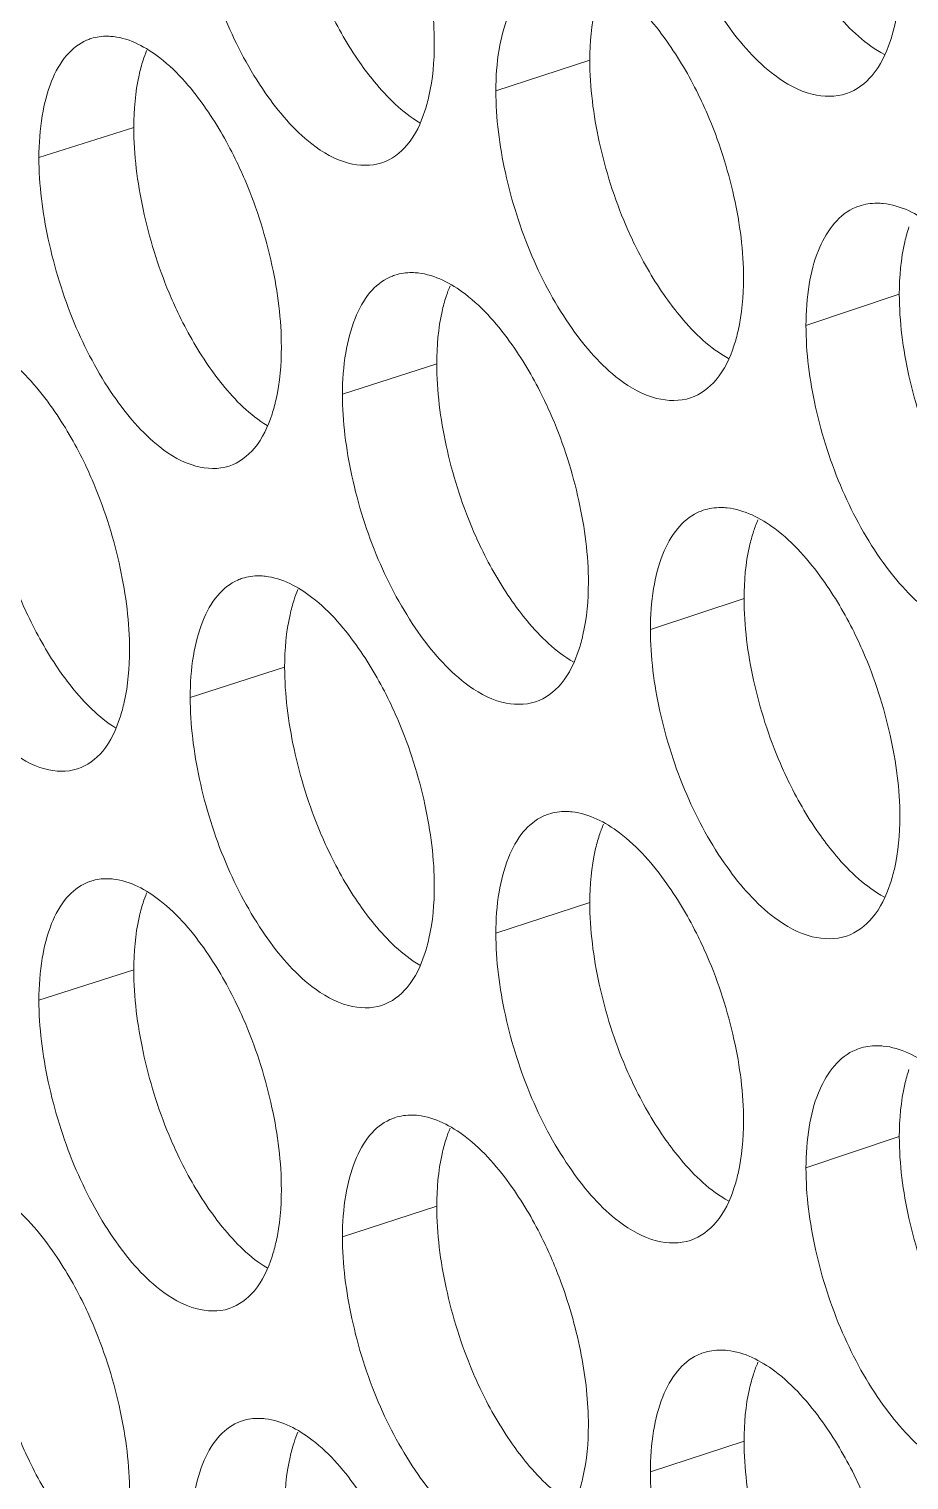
# Model space of a CAD drawing. Header units: millimetres. Extents: x 1177 to 4147, y 93 to 2194.
# Drawn here: x 2505.62 to 2513.85, y 975.15 to 988.72 of the extents above; entities that cross this region are included whole.
import ezdxf

# ---------------------------------------------------------------- set-up
doc = ezdxf.new("R2010")
doc.units = ezdxf.units.MM
doc.header["$LTSCALE"] = 0.1
doc.layers.get('0').update_dxf_attribs({"lineweight": 13})
doc.layers.add('标注', color=251, linetype='Continuous', lineweight=9)

# ---------------------------------------------------------------- blocks, each defined once
blk = doc.blocks.new('02')
at = {"layer": '标注'}
for p, q in [((4356.084, 1003.305), (4354.829, 1002.894)), ((4349.993, 1002.405), (4348.726, 1002.003)), ((4349.993, 1002.405), (4348.726, 1002.003)), ((4360.218, 1000.179), (4358.971, 999.762)), ((4354.039, 999.25), (4352.78, 998.842)), ((4354.039, 999.25), (4352.78, 998.842)), ((4358.144, 996.114), (4356.893, 995.701)), ((4358.144, 996.114), (4356.893, 995.701)), ((4352.008, 995.2), (4350.746, 994.795)), ((4356.084, 992.055), (4354.829, 991.644)), ((4349.993, 991.155), (4348.726, 990.753)), ((4360.218, 988.929), (4358.971, 988.512)), ((4354.039, 988), (4352.78, 987.592)), ((4358.144, 984.864), (4356.893, 984.451))]:
    blk.add_line(p, q, dxfattribs=at)
for centre, radius, start, end in [((4349.619, 1002.971), 0.651, 107.6638, 113.1281), ((4349.619, 1002.971), 0.651, 107.6638, 113.1281), ((4351.866, 1002.741), 1.837, 157.8589, 162.2429), ((4351.866, 1002.741), 1.837, 157.8589, 162.2429), ((4359.904, 1000.693), 0.699, 108.5345, 115.9025), ((4353.688, 999.795), 0.67, 108.0096, 114.2633), ((4353.688, 999.795), 0.67, 108.0096, 114.2633), ((4355.89, 999.588), 1.814, 157.2003, 162.034), ((4355.89, 999.588), 1.814, 157.2003, 162.034), ((4357.817, 996.639), 0.689, 108.3587, 115.3644), ((4357.817, 996.639), 0.689, 108.3587, 115.3644), ((4351.646, 995.756), 0.661, 107.8363, 113.7), ((4353.87, 995.537), 1.825, 157.5283, 162.138), ((4355.745, 992.59), 0.68, 108.1838, 114.818), ((4349.619, 991.721), 0.651, 107.6638, 113.1281), ((4351.866, 991.491), 1.837, 157.8589, 162.2429), ((4359.904, 989.443), 0.699, 108.5345, 115.9025), ((4353.688, 988.545), 0.67, 108.0096, 114.2633), ((4355.89, 988.338), 1.814, 157.2003, 162.034), ((4350.072, 984.925), 5.992, 20.0336, 23.1528), ((4357.817, 985.389), 0.689, 108.3587, 115.3644), ((4351.646, 984.506), 0.661, 107.8363, 113.7), ((4353.87, 984.287), 1.825, 157.5283, 162.138)]:
    blk.add_arc(centre, radius, start, end, dxfattribs=at)
for points, knots in [([(4356.893, 1006.951), (4356.893, 1006.585), (4356.993, 1005.829), (4357.336, 1004.751), (4357.852, 1003.809), (4358.306, 1003.287), (4358.554, 1003.101)], [0, 0, 0, 0, 0.255058, 0.526721, 0.783925, 1, 1, 1, 1]), ([(4350.746, 1006.045), (4350.746, 1005.679), (4350.844, 1004.923), (4351.18, 1003.844), (4351.684, 1002.899), (4352.128, 1002.373), (4352.372, 1002.184)], [0, 0, 0, 0, 0.255639, 0.527795, 0.784925, 1, 1, 1, 1]), ([(4354.007, 1003.523), (4354.007, 1003.889), (4353.908, 1004.644), (4353.68, 1005.369), (4353.528, 1005.728)], [0, 0, 0, 0, 0.484282, 1, 1, 1, 1]), ([(4355.46, 1004.457), (4355.358, 1004.409), (4355.162, 1004.246), (4354.971, 1003.885), (4354.852, 1003.421), (4354.829, 1003.078), (4354.829, 1002.894)], [0, 0, 0, 0, 0.191473, 0.417182, 0.686837, 1, 1, 1, 1]), ([(4357.112, 1003.557), (4356.932, 1003.81), (4356.581, 1004.225), (4356.076, 1004.491), (4355.847, 1004.516)], [0, 0, 0, 0, 0.573616, 1, 1, 1, 1]), ([(4360.096, 1003.554), (4360.118, 1003.619), (4360.198, 1003.912), (4360.225, 1004.217), (4360.225, 1004.451)], [0, 0, 0, 0, 0.226935, 1, 1, 1, 1]), ([(4352.483, 1004.243), (4352.52, 1004.155), (4352.671, 1003.819), (4352.855, 1003.497), (4353.01, 1003.273)], [0, 0, 0, 0, 0.260055, 1, 1, 1, 1]), ([(4356.211, 1004.202), (4356.189, 1004.137), (4356.11, 1003.844), (4356.084, 1003.539), (4356.084, 1003.305)], [0, 0, 0, 0, 0.226582, 1, 1, 1, 1]), ([(4359.168, 1004.194), (4359.233, 1004.104), (4359.473, 1003.792), (4359.769, 1003.512), (4360.019, 1003.378)], [0, 0, 0, 0, 0.282708, 1, 1, 1, 1]), ([(4349.722, 1003.618), (4349.696, 1003.621), (4349.595, 1003.628), (4349.493, 1003.614), (4349.421, 1003.592)], [0, 0, 0, 0, 0.258969, 1, 1, 1, 1]), ([(4349.722, 1003.618), (4349.696, 1003.621), (4349.595, 1003.628), (4349.493, 1003.614), (4349.421, 1003.592)], [0, 0, 0, 0, 0.258969, 1, 1, 1, 1]), ([(4349.363, 1003.57), (4349.26, 1003.526), (4349.062, 1003.366), (4348.869, 1003.005), (4348.75, 1002.537), (4348.726, 1002.19), (4348.726, 1002.003)], [0, 0, 0, 0, 0.188951, 0.413428, 0.683995, 1, 1, 1, 1]), ([(4349.363, 1003.57), (4349.26, 1003.526), (4349.062, 1003.366), (4348.869, 1003.005), (4348.75, 1002.537), (4348.726, 1002.19), (4348.726, 1002.003)], [0, 0, 0, 0, 0.188951, 0.413428, 0.683995, 1, 1, 1, 1]), ([(4350.96, 1002.651), (4350.785, 1002.903), (4350.444, 1003.319), (4349.948, 1003.591), (4349.722, 1003.618)], [0, 0, 0, 0, 0.575826, 1, 1, 1, 1]), ([(4350.96, 1002.651), (4350.785, 1002.903), (4350.444, 1003.319), (4349.948, 1003.591), (4349.722, 1003.618)], [0, 0, 0, 0, 0.575826, 1, 1, 1, 1]), ([(4353.881, 1002.626), (4353.902, 1002.691), (4353.981, 1002.984), (4354.007, 1003.289), (4354.007, 1003.523)], [0, 0, 0, 0, 0.226518, 1, 1, 1, 1]), ([(4357.651, 1002.59), (4357.613, 1002.678), (4357.458, 1003.013), (4357.271, 1003.334), (4357.112, 1003.557)], [0, 0, 0, 0, 0.259768, 1, 1, 1, 1]), ([(4359.513, 1002.857), (4359.646, 1002.902), (4359.909, 1003.102), (4360.042, 1003.392), (4360.096, 1003.554)], [0, 0, 0, 0, 0.451001, 1, 1, 1, 1]), ([(4350.117, 1003.302), (4350.096, 1003.236), (4350.018, 1002.944), (4349.993, 1002.639), (4349.993, 1002.405)], [0, 0, 0, 0, 0.226169, 1, 1, 1, 1]), ([(4350.117, 1003.302), (4350.096, 1003.236), (4350.018, 1002.944), (4349.993, 1002.639), (4349.993, 1002.405)], [0, 0, 0, 0, 0.226169, 1, 1, 1, 1]), ([(4353.01, 1003.273), (4353.072, 1003.185), (4353.3, 1002.882), (4353.577, 1002.607), (4353.813, 1002.468)], [0, 0, 0, 0, 0.28193, 1, 1, 1, 1]), ([(4356.084, 1003.305), (4356.084, 1002.939), (4356.183, 1002.183), (4356.412, 1001.458), (4356.565, 1001.1)], [0, 0, 0, 0, 0.484378, 1, 1, 1, 1]), ([(4358.554, 1003.101), (4358.704, 1002.989), (4359.007, 1002.816), (4359.369, 1002.809), (4359.513, 1002.857)], [0, 0, 0, 0, 0.551276, 1, 1, 1, 1]), ([(4354.829, 1002.894), (4354.829, 1002.528), (4354.929, 1001.772), (4355.269, 1000.694), (4355.781, 999.751), (4356.232, 999.228), (4356.479, 999.041)], [0, 0, 0, 0, 0.255252, 0.52708, 0.784259, 1, 1, 1, 1]), ([(4351.488, 1001.679), (4351.451, 1001.767), (4351.299, 1002.104), (4351.116, 1002.426), (4350.96, 1002.651)], [0, 0, 0, 0, 0.260034, 1, 1, 1, 1]), ([(4351.488, 1001.679), (4351.451, 1001.767), (4351.299, 1002.104), (4351.116, 1002.426), (4350.96, 1002.651)], [0, 0, 0, 0, 0.260034, 1, 1, 1, 1]), ([(4353.305, 1001.932), (4353.437, 1001.975), (4353.698, 1002.175), (4353.828, 1002.464), (4353.881, 1002.626)], [0, 0, 0, 0, 0.448356, 1, 1, 1, 1]), ([(4358.138, 1000.387), (4358.138, 1000.753), (4358.037, 1001.508), (4357.806, 1002.232), (4357.651, 1002.59)], [0, 0, 0, 0, 0.484204, 1, 1, 1, 1]), ([(4349.993, 1002.405), (4349.993, 1002.039), (4350.09, 1001.283), (4350.314, 1000.556), (4350.464, 1000.197)], [0, 0, 0, 0, 0.484494, 1, 1, 1, 1]), ([(4349.993, 1002.405), (4349.993, 1002.039), (4350.09, 1001.283), (4350.314, 1000.556), (4350.464, 1000.197)], [0, 0, 0, 0, 0.484494, 1, 1, 1, 1]), ([(4352.372, 1002.184), (4352.517, 1002.072), (4352.81, 1001.898), (4353.164, 1001.886), (4353.305, 1001.932)], [0, 0, 0, 0, 0.552941, 1, 1, 1, 1]), ([(4348.726, 1002.003), (4348.726, 1001.637), (4348.824, 1000.881), (4349.157, 999.801), (4349.657, 998.855), (4350.098, 998.328), (4350.341, 998.138)], [0, 0, 0, 0, 0.255833, 0.528153, 0.785258, 1, 1, 1, 1]), ([(4348.726, 1002.003), (4348.726, 1001.637), (4348.824, 1000.881), (4349.157, 999.801), (4349.657, 998.855), (4350.098, 998.328), (4350.341, 998.138)], [0, 0, 0, 0, 0.255833, 0.528153, 0.785258, 1, 1, 1, 1]), ([(4351.964, 999.473), (4351.964, 999.839), (4351.866, 1000.595), (4351.639, 1001.32), (4351.488, 1001.679)], [0, 0, 0, 0, 0.484321, 1, 1, 1, 1]), ([(4351.964, 999.473), (4351.964, 999.839), (4351.866, 1000.595), (4351.639, 1001.32), (4351.488, 1001.679)], [0, 0, 0, 0, 0.484321, 1, 1, 1, 1]), ([(4359.598, 1001.322), (4359.381, 1001.216), (4359.133, 1000.846), (4358.996, 1000.287), (4358.971, 999.944), (4358.971, 999.762)], [0, 0, 0, 0, 0.415426, 0.686428, 1, 1, 1, 1]), ([(4360.004, 1001.389), (4359.976, 1001.392), (4359.867, 1001.397), (4359.758, 1001.381), (4359.681, 1001.356)], [0, 0, 0, 0, 0.258783, 1, 1, 1, 1]), ([(4361.287, 1000.436), (4361.104, 1000.688), (4360.746, 1001.103), (4360.235, 1001.365), (4360.004, 1001.389)], [0, 0, 0, 0, 0.572175, 1, 1, 1, 1]), ([(4356.565, 1001.1), (4356.603, 1001.012), (4356.757, 1000.676), (4356.943, 1000.355), (4357.101, 1000.132)], [0, 0, 0, 0, 0.259878, 1, 1, 1, 1]), ([(4360.347, 1001.077), (4360.325, 1001.012), (4360.245, 1000.719), (4360.218, 1000.413), (4360.218, 1000.179)], [0, 0, 0, 0, 0.22686, 1, 1, 1, 1]), ([(4353.413, 1000.406), (4353.311, 1000.36), (4353.114, 1000.198), (4352.922, 999.837), (4352.804, 999.372), (4352.78, 999.027), (4352.78, 998.842)], [0, 0, 0, 0, 0.190641, 0.415947, 0.685903, 1, 1, 1, 1]), ([(4353.413, 1000.406), (4353.311, 1000.36), (4353.114, 1000.198), (4352.922, 999.837), (4352.804, 999.372), (4352.78, 999.027), (4352.78, 998.842)], [0, 0, 0, 0, 0.190641, 0.415947, 0.685903, 1, 1, 1, 1]), ([(4353.791, 1000.462), (4353.764, 1000.465), (4353.66, 1000.471), (4353.554, 1000.457), (4353.481, 1000.433)], [0, 0, 0, 0, 0.25889, 1, 1, 1, 1]), ([(4353.791, 1000.462), (4353.764, 1000.465), (4353.66, 1000.471), (4353.554, 1000.457), (4353.481, 1000.433)], [0, 0, 0, 0, 0.25889, 1, 1, 1, 1]), ([(4355.047, 999.5), (4354.868, 999.753), (4354.52, 1000.168), (4354.018, 1000.436), (4353.791, 1000.462)], [0, 0, 0, 0, 0.574346, 1, 1, 1, 1]), ([(4355.047, 999.5), (4354.868, 999.753), (4354.52, 1000.168), (4354.018, 1000.436), (4353.791, 1000.462)], [0, 0, 0, 0, 0.574346, 1, 1, 1, 1]), ([(4358.009, 999.49), (4358.031, 999.555), (4358.111, 999.847), (4358.138, 1000.153), (4358.138, 1000.387)], [0, 0, 0, 0, 0.226796, 1, 1, 1, 1]), ([(4350.464, 1000.197), (4350.501, 1000.108), (4350.651, 999.772), (4350.833, 999.45), (4350.988, 999.226)], [0, 0, 0, 0, 0.260144, 1, 1, 1, 1]), ([(4350.464, 1000.197), (4350.501, 1000.108), (4350.651, 999.772), (4350.833, 999.45), (4350.988, 999.226)], [0, 0, 0, 0, 0.260144, 1, 1, 1, 1]), ([(4354.165, 1000.147), (4354.143, 1000.082), (4354.065, 999.789), (4354.039, 999.484), (4354.039, 999.25)], [0, 0, 0, 0, 0.226444, 1, 1, 1, 1]), ([(4354.165, 1000.147), (4354.143, 1000.082), (4354.065, 999.789), (4354.039, 999.484), (4354.039, 999.25)], [0, 0, 0, 0, 0.226444, 1, 1, 1, 1]), ([(4360.218, 1000.179), (4360.218, 999.813), (4360.319, 999.057), (4360.551, 998.334), (4360.707, 997.976)], [0, 0, 0, 0, 0.484301, 1, 1, 1, 1]), ([(4357.101, 1000.132), (4357.164, 1000.043), (4357.401, 999.734), (4357.691, 999.455), (4357.935, 999.32)], [0, 0, 0, 0, 0.282461, 1, 1, 1, 1]), ([(4358.971, 999.762), (4358.971, 999.396), (4359.072, 998.64), (4359.418, 997.563), (4359.938, 996.623), (4360.395, 996.102), (4360.644, 995.917)], [0, 0, 0, 0, 0.254863, 0.526363, 0.783591, 1, 1, 1, 1]), ([(4348.939, 998.608), (4348.766, 998.861), (4348.428, 999.277), (4347.935, 999.551), (4347.711, 999.578)], [0, 0, 0, 0, 0.576575, 1, 1, 1, 1]), ([(4351.839, 998.577), (4351.86, 998.642), (4351.939, 998.934), (4351.964, 999.239), (4351.964, 999.473)], [0, 0, 0, 0, 0.22638, 1, 1, 1, 1]), ([(4351.839, 998.577), (4351.86, 998.642), (4351.939, 998.934), (4351.964, 999.239), (4351.964, 999.473)], [0, 0, 0, 0, 0.22638, 1, 1, 1, 1]), ([(4355.582, 998.531), (4355.544, 998.619), (4355.391, 998.955), (4355.204, 999.277), (4355.047, 999.5)], [0, 0, 0, 0, 0.259857, 1, 1, 1, 1]), ([(4355.582, 998.531), (4355.544, 998.619), (4355.391, 998.955), (4355.204, 999.277), (4355.047, 999.5)], [0, 0, 0, 0, 0.259857, 1, 1, 1, 1]), ([(4357.429, 998.794), (4357.562, 998.838), (4357.824, 999.038), (4357.956, 999.328), (4358.009, 999.49)], [0, 0, 0, 0, 0.450132, 1, 1, 1, 1]), ([(4350.988, 999.226), (4351.048, 999.139), (4351.271, 998.838), (4351.543, 998.565), (4351.774, 998.425)], [0, 0, 0, 0, 0.281645, 1, 1, 1, 1]), ([(4350.988, 999.226), (4351.048, 999.139), (4351.271, 998.838), (4351.543, 998.565), (4351.774, 998.425)], [0, 0, 0, 0, 0.281645, 1, 1, 1, 1]), ([(4354.039, 999.25), (4354.039, 998.884), (4354.138, 998.128), (4354.365, 997.403), (4354.517, 997.044)], [0, 0, 0, 0, 0.484416, 1, 1, 1, 1]), ([(4354.039, 999.25), (4354.039, 998.884), (4354.138, 998.128), (4354.365, 997.403), (4354.517, 997.044)], [0, 0, 0, 0, 0.484416, 1, 1, 1, 1]), ([(4356.479, 999.041), (4356.627, 998.929), (4356.927, 998.755), (4357.286, 998.747), (4357.429, 998.794)], [0, 0, 0, 0, 0.551821, 1, 1, 1, 1]), ([(4352.78, 998.842), (4352.78, 998.476), (4352.879, 997.72), (4353.217, 996.642), (4353.725, 995.698), (4354.173, 995.173), (4354.418, 994.985)], [0, 0, 0, 0, 0.255445, 0.527438, 0.784592, 1, 1, 1, 1]), ([(4352.78, 998.842), (4352.78, 998.476), (4352.879, 997.72), (4353.217, 996.642), (4353.725, 995.698), (4354.173, 995.173), (4354.418, 994.985)], [0, 0, 0, 0, 0.255445, 0.527438, 0.784592, 1, 1, 1, 1]), ([(4349.463, 997.635), (4349.427, 997.724), (4349.276, 998.06), (4349.094, 998.383), (4348.939, 998.608)], [0, 0, 0, 0, 0.260123, 1, 1, 1, 1]), ([(4351.265, 997.883), (4351.396, 997.925), (4351.657, 998.125), (4351.786, 998.414), (4351.839, 998.577)], [0, 0, 0, 0, 0.447449, 1, 1, 1, 1]), ([(4351.265, 997.883), (4351.396, 997.925), (4351.657, 998.125), (4351.786, 998.414), (4351.839, 998.577)], [0, 0, 0, 0, 0.447449, 1, 1, 1, 1]), ([(4356.065, 996.327), (4356.065, 996.693), (4355.965, 997.449), (4355.735, 998.173), (4355.582, 998.531)], [0, 0, 0, 0, 0.484243, 1, 1, 1, 1]), ([(4356.065, 996.327), (4356.065, 996.693), (4355.965, 997.449), (4355.735, 998.173), (4355.582, 998.531)], [0, 0, 0, 0, 0.484243, 1, 1, 1, 1]), ([(4350.341, 998.138), (4350.484, 998.026), (4350.774, 997.852), (4351.125, 997.838), (4351.265, 997.883)], [0, 0, 0, 0, 0.553517, 1, 1, 1, 1]), ([(4350.341, 998.138), (4350.484, 998.026), (4350.774, 997.852), (4351.125, 997.838), (4351.265, 997.883)], [0, 0, 0, 0, 0.553517, 1, 1, 1, 1]), ([(4349.936, 995.428), (4349.936, 995.794), (4349.838, 996.55), (4349.614, 997.275), (4349.463, 997.635)], [0, 0, 0, 0, 0.48436, 1, 1, 1, 1]), ([(4357.522, 997.262), (4357.42, 997.213), (4357.225, 997.049), (4357.034, 996.688), (4356.916, 996.226), (4356.893, 995.884), (4356.893, 995.701)], [0, 0, 0, 0, 0.192296, 0.418401, 0.687759, 1, 1, 1, 1]), ([(4357.522, 997.262), (4357.42, 997.213), (4357.225, 997.049), (4357.034, 996.688), (4356.916, 996.226), (4356.893, 995.884), (4356.893, 995.701)], [0, 0, 0, 0, 0.192296, 0.418401, 0.687759, 1, 1, 1, 1]), ([(4357.918, 997.325), (4357.89, 997.328), (4357.784, 997.334), (4357.675, 997.318), (4357.6, 997.293)], [0, 0, 0, 0, 0.258817, 1, 1, 1, 1]), ([(4357.918, 997.325), (4357.89, 997.328), (4357.784, 997.334), (4357.675, 997.318), (4357.6, 997.293)], [0, 0, 0, 0, 0.258817, 1, 1, 1, 1]), ([(4359.192, 996.369), (4359.011, 996.621), (4358.656, 997.037), (4358.148, 997.301), (4357.918, 997.325)], [0, 0, 0, 0, 0.572892, 1, 1, 1, 1]), ([(4359.192, 996.369), (4359.011, 996.621), (4358.656, 997.037), (4358.148, 997.301), (4357.918, 997.325)], [0, 0, 0, 0, 0.572892, 1, 1, 1, 1]), ([(4354.517, 997.044), (4354.554, 996.956), (4354.707, 996.62), (4354.891, 996.299), (4355.048, 996.075)], [0, 0, 0, 0, 0.259967, 1, 1, 1, 1]), ([(4354.517, 997.044), (4354.554, 996.956), (4354.707, 996.62), (4354.891, 996.299), (4355.048, 996.075)], [0, 0, 0, 0, 0.259967, 1, 1, 1, 1]), ([(4358.272, 997.012), (4358.25, 996.947), (4358.17, 996.654), (4358.144, 996.349), (4358.144, 996.114)], [0, 0, 0, 0, 0.226721, 1, 1, 1, 1]), ([(4358.272, 997.012), (4358.25, 996.947), (4358.17, 996.654), (4358.144, 996.349), (4358.144, 996.114)], [0, 0, 0, 0, 0.226721, 1, 1, 1, 1]), ([(4351.381, 996.361), (4351.278, 996.316), (4351.081, 996.155), (4350.888, 995.793), (4350.769, 995.327), (4350.746, 994.981), (4350.746, 994.795)], [0, 0, 0, 0, 0.1898, 0.414696, 0.684955, 1, 1, 1, 1]), ([(4351.749, 996.412), (4351.723, 996.415), (4351.62, 996.422), (4351.516, 996.408), (4351.444, 996.385)], [0, 0, 0, 0, 0.258928, 1, 1, 1, 1]), ([(4352.996, 995.448), (4352.819, 995.701), (4352.475, 996.116), (4351.975, 996.386), (4351.749, 996.412)], [0, 0, 0, 0, 0.575082, 1, 1, 1, 1]), ([(4355.938, 995.431), (4355.959, 995.496), (4356.039, 995.788), (4356.065, 996.093), (4356.065, 996.327)], [0, 0, 0, 0, 0.226657, 1, 1, 1, 1]), ([(4355.938, 995.431), (4355.959, 995.496), (4356.039, 995.788), (4356.065, 996.093), (4356.065, 996.327)], [0, 0, 0, 0, 0.226657, 1, 1, 1, 1]), ([(4359.735, 995.403), (4359.697, 995.491), (4359.541, 995.826), (4359.352, 996.147), (4359.192, 996.369)], [0, 0, 0, 0, 0.259679, 1, 1, 1, 1]), ([(4359.735, 995.403), (4359.697, 995.491), (4359.541, 995.826), (4359.352, 996.147), (4359.192, 996.369)], [0, 0, 0, 0, 0.259679, 1, 1, 1, 1]), ([(4348.46, 996.155), (4348.496, 996.067), (4348.645, 995.73), (4348.826, 995.408), (4348.98, 995.183)], [0, 0, 0, 0, 0.260232, 1, 1, 1, 1]), ([(4352.133, 996.097), (4352.112, 996.032), (4352.034, 995.739), (4352.008, 995.434), (4352.008, 995.2)], [0, 0, 0, 0, 0.226307, 1, 1, 1, 1]), ([(4355.048, 996.075), (4355.111, 995.986), (4355.343, 995.681), (4355.627, 995.404), (4355.867, 995.267)], [0, 0, 0, 0, 0.282202, 1, 1, 1, 1]), ([(4355.048, 996.075), (4355.111, 995.986), (4355.343, 995.681), (4355.627, 995.404), (4355.867, 995.267)], [0, 0, 0, 0, 0.282202, 1, 1, 1, 1]), ([(4358.144, 996.114), (4358.144, 995.748), (4358.244, 994.993), (4358.474, 994.269), (4358.629, 993.911)], [0, 0, 0, 0, 0.484339, 1, 1, 1, 1]), ([(4358.144, 996.114), (4358.144, 995.748), (4358.244, 994.993), (4358.474, 994.269), (4358.629, 993.911)], [0, 0, 0, 0, 0.484339, 1, 1, 1, 1]), ([(4356.893, 995.701), (4356.893, 995.335), (4356.993, 994.579), (4357.336, 993.501), (4357.852, 992.559), (4358.306, 992.037), (4358.554, 991.851)], [0, 0, 0, 0, 0.255058, 0.526721, 0.783925, 1, 1, 1, 1]), ([(4356.893, 995.701), (4356.893, 995.335), (4356.993, 994.579), (4357.336, 993.501), (4357.852, 992.559), (4358.306, 992.037), (4358.554, 991.851)], [0, 0, 0, 0, 0.255058, 0.526721, 0.783925, 1, 1, 1, 1]), ([(4349.811, 994.532), (4349.832, 994.597), (4349.911, 994.889), (4349.936, 995.194), (4349.936, 995.428)], [0, 0, 0, 0, 0.226242, 1, 1, 1, 1]), ([(4353.528, 994.478), (4353.49, 994.566), (4353.338, 994.902), (4353.153, 995.224), (4352.996, 995.448)], [0, 0, 0, 0, 0.259945, 1, 1, 1, 1]), ([(4355.359, 994.736), (4355.492, 994.779), (4355.754, 994.979), (4355.884, 995.269), (4355.938, 995.431)], [0, 0, 0, 0, 0.449251, 1, 1, 1, 1]), ([(4355.359, 994.736), (4355.492, 994.779), (4355.754, 994.979), (4355.884, 995.269), (4355.938, 995.431)], [0, 0, 0, 0, 0.449251, 1, 1, 1, 1]), ([(4360.225, 993.201), (4360.225, 993.567), (4360.123, 994.322), (4359.891, 995.046), (4359.735, 995.403)], [0, 0, 0, 0, 0.484165, 1, 1, 1, 1]), ([(4360.225, 993.201), (4360.225, 993.567), (4360.123, 994.322), (4359.891, 995.046), (4359.735, 995.403)], [0, 0, 0, 0, 0.484165, 1, 1, 1, 1]), ([(4348.98, 995.183), (4349.038, 995.097), (4349.258, 994.799), (4349.523, 994.528), (4349.749, 994.387)], [0, 0, 0, 0, 0.281347, 1, 1, 1, 1]), ([(4352.008, 995.2), (4352.008, 994.834), (4352.107, 994.078), (4352.332, 993.352), (4352.483, 992.993)], [0, 0, 0, 0, 0.484455, 1, 1, 1, 1]), ([(4354.418, 994.985), (4354.565, 994.873), (4354.861, 994.699), (4355.217, 994.689), (4355.359, 994.736)], [0, 0, 0, 0, 0.552376, 1, 1, 1, 1]), ([(4354.418, 994.985), (4354.565, 994.873), (4354.861, 994.699), (4355.217, 994.689), (4355.359, 994.736)], [0, 0, 0, 0, 0.552376, 1, 1, 1, 1]), ([(4350.746, 994.795), (4350.746, 994.429), (4350.844, 993.673), (4351.18, 992.594), (4351.684, 991.649), (4352.128, 991.123), (4352.372, 990.934)], [0, 0, 0, 0, 0.255639, 0.527795, 0.784925, 1, 1, 1, 1]), ([(4349.24, 993.839), (4349.371, 993.881), (4349.632, 994.081), (4349.759, 994.37), (4349.811, 994.532)], [0, 0, 0, 0, 0.446528, 1, 1, 1, 1]), ([(4354.007, 992.273), (4354.007, 992.639), (4353.908, 993.394), (4353.68, 994.119), (4353.528, 994.478)], [0, 0, 0, 0, 0.484282, 1, 1, 1, 1]), ([(4348.324, 994.097), (4348.466, 993.985), (4348.753, 993.81), (4349.101, 993.795), (4349.24, 993.839)], [0, 0, 0, 0, 0.554103, 1, 1, 1, 1]), ([(4358.629, 993.911), (4358.667, 993.823), (4358.821, 993.487), (4359.009, 993.167), (4359.168, 992.944)], [0, 0, 0, 0, 0.259789, 1, 1, 1, 1]), ([(4358.629, 993.911), (4358.667, 993.823), (4358.821, 993.487), (4359.009, 993.167), (4359.168, 992.944)], [0, 0, 0, 0, 0.259789, 1, 1, 1, 1]), ([(4355.46, 993.207), (4355.358, 993.159), (4355.162, 992.996), (4354.971, 992.635), (4354.852, 992.171), (4354.829, 991.828), (4354.829, 991.644)], [0, 0, 0, 0, 0.191473, 0.417182, 0.686837, 1, 1, 1, 1]), ([(4355.847, 993.266), (4355.82, 993.269), (4355.714, 993.275), (4355.608, 993.26), (4355.533, 993.236)], [0, 0, 0, 0, 0.258853, 1, 1, 1, 1]), ([(4357.112, 992.307), (4356.932, 992.56), (4356.581, 992.975), (4356.076, 993.241), (4355.847, 993.266)], [0, 0, 0, 0, 0.573616, 1, 1, 1, 1]), ([(4360.096, 992.304), (4360.118, 992.369), (4360.198, 992.662), (4360.225, 992.967), (4360.225, 993.201)], [0, 0, 0, 0, 0.226935, 1, 1, 1, 1]), ([(4360.096, 992.304), (4360.118, 992.369), (4360.198, 992.662), (4360.225, 992.967), (4360.225, 993.201)], [0, 0, 0, 0, 0.226935, 1, 1, 1, 1]), ([(4352.483, 992.993), (4352.52, 992.905), (4352.671, 992.569), (4352.855, 992.247), (4353.01, 992.023)], [0, 0, 0, 0, 0.260055, 1, 1, 1, 1]), ([(4356.211, 992.952), (4356.189, 992.887), (4356.11, 992.594), (4356.084, 992.289), (4356.084, 992.055)], [0, 0, 0, 0, 0.226582, 1, 1, 1, 1]), ([(4359.168, 992.944), (4359.233, 992.854), (4359.473, 992.542), (4359.769, 992.262), (4360.019, 992.128)], [0, 0, 0, 0, 0.282708, 1, 1, 1, 1]), ([(4359.168, 992.944), (4359.233, 992.854), (4359.473, 992.542), (4359.769, 992.262), (4360.019, 992.128)], [0, 0, 0, 0, 0.282708, 1, 1, 1, 1]), ([(4349.363, 992.32), (4349.26, 992.276), (4349.062, 992.116), (4348.869, 991.755), (4348.75, 991.287), (4348.726, 990.94), (4348.726, 990.753)], [0, 0, 0, 0, 0.188951, 0.413428, 0.683995, 1, 1, 1, 1]), ([(4349.722, 992.368), (4349.696, 992.371), (4349.595, 992.378), (4349.493, 992.364), (4349.421, 992.342)], [0, 0, 0, 0, 0.258969, 1, 1, 1, 1]), ([(4350.96, 991.401), (4350.785, 991.653), (4350.444, 992.069), (4349.948, 992.341), (4349.722, 992.368)], [0, 0, 0, 0, 0.575826, 1, 1, 1, 1]), ([(4353.881, 991.376), (4353.902, 991.441), (4353.981, 991.734), (4354.007, 992.039), (4354.007, 992.273)], [0, 0, 0, 0, 0.226518, 1, 1, 1, 1]), ([(4357.651, 991.34), (4357.613, 991.428), (4357.458, 991.763), (4357.271, 992.084), (4357.112, 992.307)], [0, 0, 0, 0, 0.259768, 1, 1, 1, 1]), ([(4359.513, 991.607), (4359.646, 991.652), (4359.909, 991.852), (4360.042, 992.142), (4360.096, 992.304)], [0, 0, 0, 0, 0.451001, 1, 1, 1, 1]), ([(4359.513, 991.607), (4359.646, 991.652), (4359.909, 991.852), (4360.042, 992.142), (4360.096, 992.304)], [0, 0, 0, 0, 0.451001, 1, 1, 1, 1]), ([(4350.117, 992.052), (4350.096, 991.986), (4350.018, 991.694), (4349.993, 991.389), (4349.993, 991.155)], [0, 0, 0, 0, 0.226169, 1, 1, 1, 1]), ([(4353.01, 992.023), (4353.072, 991.935), (4353.3, 991.632), (4353.577, 991.357), (4353.813, 991.218)], [0, 0, 0, 0, 0.28193, 1, 1, 1, 1]), ([(4356.084, 992.055), (4356.084, 991.689), (4356.183, 990.933), (4356.412, 990.208), (4356.565, 989.85)], [0, 0, 0, 0, 0.484378, 1, 1, 1, 1]), ([(4358.554, 991.851), (4358.704, 991.739), (4359.007, 991.566), (4359.369, 991.559), (4359.513, 991.607)], [0, 0, 0, 0, 0.551276, 1, 1, 1, 1]), ([(4358.554, 991.851), (4358.704, 991.739), (4359.007, 991.566), (4359.369, 991.559), (4359.513, 991.607)], [0, 0, 0, 0, 0.551276, 1, 1, 1, 1]), ([(4354.829, 991.644), (4354.829, 991.278), (4354.929, 990.522), (4355.269, 989.444), (4355.781, 988.501), (4356.232, 987.978), (4356.479, 987.791)], [0, 0, 0, 0, 0.255252, 0.52708, 0.784259, 1, 1, 1, 1]), ([(4351.488, 990.429), (4351.451, 990.517), (4351.299, 990.854), (4351.116, 991.176), (4350.96, 991.401)], [0, 0, 0, 0, 0.260034, 1, 1, 1, 1]), ([(4353.305, 990.682), (4353.437, 990.725), (4353.698, 990.925), (4353.828, 991.214), (4353.881, 991.376)], [0, 0, 0, 0, 0.448356, 1, 1, 1, 1]), ([(4358.138, 989.137), (4358.138, 989.503), (4358.037, 990.258), (4357.806, 990.982), (4357.651, 991.34)], [0, 0, 0, 0, 0.484204, 1, 1, 1, 1]), ([(4349.993, 991.155), (4349.993, 990.789), (4350.09, 990.033), (4350.314, 989.306), (4350.464, 988.947)], [0, 0, 0, 0, 0.484494, 1, 1, 1, 1]), ([(4352.372, 990.934), (4352.517, 990.822), (4352.81, 990.648), (4353.164, 990.636), (4353.305, 990.682)], [0, 0, 0, 0, 0.552941, 1, 1, 1, 1]), ([(4348.726, 990.753), (4348.726, 990.387), (4348.824, 989.631), (4349.157, 988.551), (4349.657, 987.605), (4350.098, 987.078), (4350.341, 986.888)], [0, 0, 0, 0, 0.255833, 0.528153, 0.785258, 1, 1, 1, 1]), ([(4351.964, 988.223), (4351.964, 988.589), (4351.866, 989.345), (4351.639, 990.07), (4351.488, 990.429)], [0, 0, 0, 0, 0.484321, 1, 1, 1, 1]), ([(4359.598, 990.072), (4359.381, 989.966), (4359.133, 989.596), (4358.996, 989.037), (4358.971, 988.694), (4358.971, 988.512)], [0, 0, 0, 0, 0.415426, 0.686428, 1, 1, 1, 1]), ([(4360.004, 990.139), (4359.976, 990.142), (4359.867, 990.147), (4359.758, 990.131), (4359.681, 990.106)], [0, 0, 0, 0, 0.258783, 1, 1, 1, 1]), ([(4361.287, 989.186), (4361.104, 989.438), (4360.746, 989.853), (4360.235, 990.115), (4360.004, 990.139)], [0, 0, 0, 0, 0.572175, 1, 1, 1, 1]), ([(4356.565, 989.85), (4356.603, 989.762), (4356.757, 989.426), (4356.943, 989.105), (4357.101, 988.882)], [0, 0, 0, 0, 0.259878, 1, 1, 1, 1]), ([(4360.347, 989.827), (4360.325, 989.762), (4360.245, 989.469), (4360.218, 989.163), (4360.218, 988.929)], [0, 0, 0, 0, 0.22686, 1, 1, 1, 1]), ([(4353.413, 989.156), (4353.311, 989.11), (4353.114, 988.948), (4352.922, 988.587), (4352.804, 988.122), (4352.78, 987.777), (4352.78, 987.592)], [0, 0, 0, 0, 0.190641, 0.415947, 0.685903, 1, 1, 1, 1]), ([(4353.791, 989.212), (4353.764, 989.215), (4353.66, 989.221), (4353.554, 989.207), (4353.481, 989.183)], [0, 0, 0, 0, 0.25889, 1, 1, 1, 1]), ([(4355.047, 988.25), (4354.868, 988.503), (4354.52, 988.918), (4354.018, 989.186), (4353.791, 989.212)], [0, 0, 0, 0, 0.574346, 1, 1, 1, 1]), ([(4358.009, 988.24), (4358.031, 988.305), (4358.111, 988.597), (4358.138, 988.903), (4358.138, 989.137)], [0, 0, 0, 0, 0.226796, 1, 1, 1, 1]), ([(4350.464, 988.947), (4350.501, 988.858), (4350.651, 988.522), (4350.833, 988.2), (4350.988, 987.976)], [0, 0, 0, 0, 0.260144, 1, 1, 1, 1]), ([(4360.218, 988.929), (4360.218, 988.563), (4360.319, 987.807), (4360.551, 987.084), (4360.707, 986.726)], [0, 0, 0, 0, 0.484301, 1, 1, 1, 1]), ([(4354.165, 988.897), (4354.143, 988.832), (4354.065, 988.539), (4354.039, 988.234), (4354.039, 988)], [0, 0, 0, 0, 0.226444, 1, 1, 1, 1]), ([(4357.101, 988.882), (4357.164, 988.793), (4357.401, 988.484), (4357.691, 988.205), (4357.935, 988.07)], [0, 0, 0, 0, 0.282461, 1, 1, 1, 1]), ([(4358.971, 988.512), (4358.971, 988.146), (4359.072, 987.39), (4359.418, 986.313), (4359.938, 985.373), (4360.395, 984.852), (4360.644, 984.667)], [0, 0, 0, 0, 0.254863, 0.526363, 0.783591, 1, 1, 1, 1]), ([(4348.939, 987.358), (4348.766, 987.611), (4348.428, 988.027), (4347.935, 988.301), (4347.711, 988.328)], [0, 0, 0, 0, 0.576575, 1, 1, 1, 1]), ([(4351.839, 987.327), (4351.86, 987.392), (4351.939, 987.684), (4351.964, 987.989), (4351.964, 988.223)], [0, 0, 0, 0, 0.22638, 1, 1, 1, 1]), ([(4355.582, 987.281), (4355.544, 987.369), (4355.391, 987.705), (4355.204, 988.027), (4355.047, 988.25)], [0, 0, 0, 0, 0.259857, 1, 1, 1, 1]), ([(4357.429, 987.544), (4357.562, 987.588), (4357.824, 987.788), (4357.956, 988.078), (4358.009, 988.24)], [0, 0, 0, 0, 0.450132, 1, 1, 1, 1]), ([(4350.988, 987.976), (4351.048, 987.889), (4351.271, 987.588), (4351.543, 987.315), (4351.774, 987.175)], [0, 0, 0, 0, 0.281645, 1, 1, 1, 1]), ([(4354.039, 988), (4354.039, 987.634), (4354.138, 986.878), (4354.365, 986.153), (4354.517, 985.794)], [0, 0, 0, 0, 0.484416, 1, 1, 1, 1]), ([(4356.479, 987.791), (4356.627, 987.679), (4356.927, 987.505), (4357.286, 987.497), (4357.429, 987.544)], [0, 0, 0, 0, 0.551821, 1, 1, 1, 1]), ([(4352.78, 987.592), (4352.78, 987.226), (4352.879, 986.47), (4353.217, 985.392), (4353.725, 984.448), (4354.173, 983.923), (4354.418, 983.735)], [0, 0, 0, 0, 0.255445, 0.527438, 0.784592, 1, 1, 1, 1]), ([(4349.463, 986.385), (4349.427, 986.474), (4349.276, 986.81), (4349.094, 987.133), (4348.939, 987.358)], [0, 0, 0, 0, 0.260123, 1, 1, 1, 1]), ([(4351.265, 986.633), (4351.396, 986.675), (4351.657, 986.875), (4351.786, 987.164), (4351.839, 987.327)], [0, 0, 0, 0, 0.447449, 1, 1, 1, 1]), ([(4356.065, 985.077), (4356.065, 985.39), (4355.991, 986.037), (4355.817, 986.663), (4355.702, 986.978)], [0, 0, 0, 0, 0.482715, 1, 1, 1, 1]), ([(4350.341, 986.888), (4350.484, 986.776), (4350.774, 986.602), (4351.125, 986.588), (4351.265, 986.633)], [0, 0, 0, 0, 0.553517, 1, 1, 1, 1]), ([(4349.936, 984.178), (4349.936, 984.544), (4349.838, 985.3), (4349.614, 986.025), (4349.463, 986.385)], [0, 0, 0, 0, 0.48436, 1, 1, 1, 1]), ([(4357.522, 986.012), (4357.42, 985.963), (4357.225, 985.799), (4357.034, 985.438), (4356.916, 984.976), (4356.893, 984.634), (4356.893, 984.451)], [0, 0, 0, 0, 0.192296, 0.418401, 0.687759, 1, 1, 1, 1]), ([(4357.918, 986.075), (4357.89, 986.078), (4357.784, 986.084), (4357.675, 986.068), (4357.6, 986.043)], [0, 0, 0, 0, 0.258817, 1, 1, 1, 1]), ([(4359.192, 985.119), (4359.011, 985.371), (4358.656, 985.787), (4358.148, 986.051), (4357.918, 986.075)], [0, 0, 0, 0, 0.572892, 1, 1, 1, 1]), ([(4354.517, 985.794), (4354.554, 985.706), (4354.707, 985.37), (4354.891, 985.049), (4355.048, 984.825)], [0, 0, 0, 0, 0.259967, 1, 1, 1, 1]), ([(4358.272, 985.762), (4358.25, 985.697), (4358.17, 985.404), (4358.144, 985.099), (4358.144, 984.864)], [0, 0, 0, 0, 0.226721, 1, 1, 1, 1]), ([(4351.381, 985.111), (4351.278, 985.066), (4351.081, 984.905), (4350.888, 984.543), (4350.769, 984.077), (4350.746, 983.731), (4350.746, 983.545)], [0, 0, 0, 0, 0.1898, 0.414696, 0.684955, 1, 1, 1, 1]), ([(4351.749, 985.162), (4351.723, 985.165), (4351.62, 985.172), (4351.516, 985.158), (4351.444, 985.135)], [0, 0, 0, 0, 0.258928, 1, 1, 1, 1]), ([(4352.996, 984.198), (4352.819, 984.451), (4352.475, 984.866), (4351.975, 985.136), (4351.749, 985.162)], [0, 0, 0, 0, 0.575082, 1, 1, 1, 1]), ([(4355.938, 984.181), (4355.959, 984.246), (4356.039, 984.538), (4356.065, 984.843), (4356.065, 985.077)], [0, 0, 0, 0, 0.226657, 1, 1, 1, 1]), ([(4359.735, 984.153), (4359.697, 984.241), (4359.541, 984.576), (4359.352, 984.897), (4359.192, 985.119)], [0, 0, 0, 0, 0.259679, 1, 1, 1, 1]), ([(4348.46, 984.905), (4348.496, 984.817), (4348.645, 984.48), (4348.826, 984.158), (4348.98, 983.933)], [0, 0, 0, 0, 0.260232, 1, 1, 1, 1]), ([(4352.133, 984.847), (4352.112, 984.782), (4352.034, 984.489), (4352.008, 984.184), (4352.008, 983.95)], [0, 0, 0, 0, 0.226307, 1, 1, 1, 1]), ([(4358.144, 984.864), (4358.144, 984.498), (4358.244, 983.743), (4358.474, 983.019), (4358.629, 982.661)], [0, 0, 0, 0, 0.484339, 1, 1, 1, 1]), ([(4355.048, 984.825), (4355.111, 984.736), (4355.343, 984.431), (4355.627, 984.154), (4355.867, 984.017)], [0, 0, 0, 0, 0.282202, 1, 1, 1, 1]), ([(4356.893, 984.451), (4356.893, 984.085), (4356.993, 983.329), (4357.336, 982.251), (4357.852, 981.309), (4358.306, 980.787), (4358.554, 980.601)], [0, 0, 0, 0, 0.255058, 0.526721, 0.783925, 1, 1, 1, 1])]:
    blk.add_open_spline(points, degree=3, knots=knots, dxfattribs=at)
for points in [[(4358.33, 997.166), (4358.308, 997.116), (4358.289, 997.064), (4358.272, 997.012)], [(4358.33, 997.166), (4358.308, 997.116), (4358.289, 997.064), (4358.272, 997.012)], [(4356.267, 993.101), (4356.246, 993.052), (4356.227, 993.003), (4356.211, 992.952)], [(4358.33, 985.916), (4358.308, 985.866), (4358.289, 985.814), (4358.272, 985.762)]]:
    blk.add_open_spline(points, degree=3, dxfattribs=at)

msp = doc.modelspace()

# ---------------------------------------------------------------- block references
at = {"xscale": 0.7, "yscale": 0.7, "zscale": 0.7}
msp.add_blockref('02', (-538.391, 286.112), dxfattribs=at)

doc.saveas('drawing.dxf')
